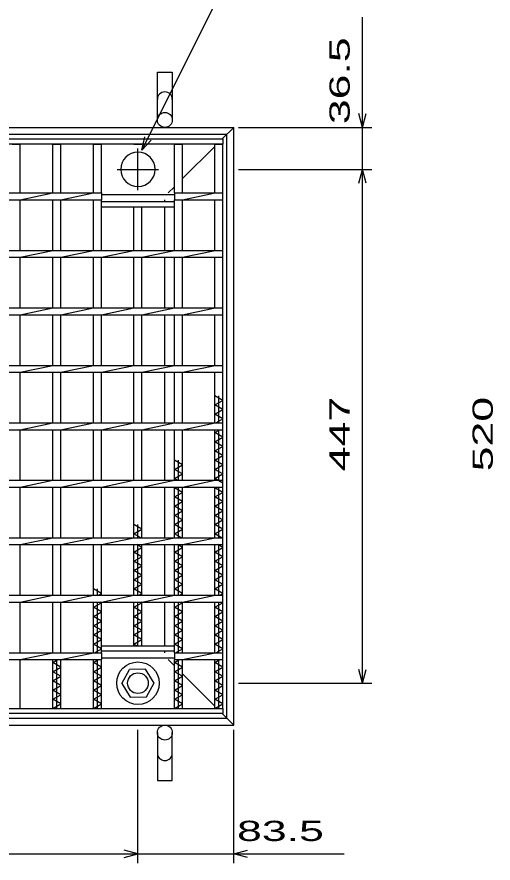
# Model space of a CAD drawing. Units: millimetres, scale not verified. Extents: x -1456 to 1385, y -1026 to 843.
# Drawn here: x -609 to -195, y -262 to 475 of the extents above; entities that cross this region are included whole.
import ezdxf
from ezdxf.enums import TextEntityAlignment as Align

# ---------------------------------------------------------------- set-up
doc = ezdxf.new("R2010")
doc.units = ezdxf.units.MM
doc.header["$LTSCALE"] = 8
doc.linetypes.add('CHAIN', pattern=[18.5, 12, -1.5, 3.5, -1.5])
doc.linetypes.add('DASHED', pattern=[7.5, 6, -1.5])
for name, color, linetype, lineweight in [('16', 3, 'Continuous', 25), ('19', 6, 'Continuous', 25), ('22', 4, 'Continuous', 25)]:
    doc.layers.add(name, color=color, linetype=linetype, lineweight=lineweight)
doc.styles.add('ベクトル', font='')
doc.styles.get('ベクトル').set_extended_font_data('ベクトル')

msp = doc.modelspace()

# ---------------------------------------------------------------- linework, layer by layer
at = {"layer": '16'}
for p, q in [((-931, 368.5), (-430, 368.5)), ((-430, 368.5), (-430, 364)), ((-430, 364), (-931, 364)), ((-613.3, 364), (-606.3, 364)), ((-606.3, 321.5), (-606.3, 364)), ((-578, 321.5), (-578, 364)), ((-578, 364), (-571, 364)), ((-571, 321.5), (-571, 364)), ((-542.7, 321.5), (-542.7, 364)), ((-542.7, 364), (-535.7, 364)), ((-535.7, 321.5), (-535.7, 364)), ((-507.4, 364), (-500.4, 364)), ((-472.1, 321.5), (-472.1, 364)), ((-472.1, 364), (-465.1, 364)), ((-465.1, 321.5), (-465.1, 364)), ((-437, 321.5), (-437, 364)), ((-437, 364), (-430, 364)), ((-430, -127), (-430, 364)), ((-825.1, 321.5), (-535.7, 321.5)), ((-606.3, 315.5), (-578, 321.5)), ((-571, 315.5), (-542.7, 321.5)), ((-535.7, 321.5), (-535.7, 315.5)), ((-535.7, 320), (-472.1, 320)), ((-472.1, 321.5), (-430, 321.5)), ((-472.1, 321.5), (-472.1, 315.5)), ((-465.1, 315.5), (-436.8, 321.5)), ((-430, 315.5), (-430, 321.5)), ((-825.1, 315.5), (-535.7, 315.5)), ((-606.3, 271.5), (-606.3, 315.5)), ((-578, 271.5), (-578, 315.5)), ((-571, 271.5), (-571, 315.5)), ((-542.7, 271.5), (-542.7, 315.5)), ((-535.7, 271.5), (-535.7, 315.5)), ((-535.7, 314), (-472.1, 314)), ((-535.7, 309.5), (-535.7, 314)), ((-535.7, 309.5), (-472.1, 309.5)), ((-507.4, 271.5), (-507.4, 309.5)), ((-500.4, 271.5), (-500.4, 309.5)), ((-472.1, 315.5), (-430, 315.5)), ((-472.1, 271.5), (-472.1, 315.5)), ((-472.1, 309.5), (-472.1, 314)), ((-465.1, 271.5), (-465.1, 315.5)), ((-437, 271.5), (-437, 315.5)), ((-931, 271.5), (-430, 271.5)), ((-931, 265.5), (-430, 265.5)), ((-606.3, 265.5), (-578, 271.5)), ((-606.3, 221.5), (-606.3, 265.5)), ((-578, 221.5), (-578, 265.5)), ((-571, 265.5), (-542.7, 271.5)), ((-571, 221.5), (-571, 265.5)), ((-542.7, 221.5), (-542.7, 265.5)), ((-535.7, 265.5), (-507.4, 271.5)), ((-535.7, 221.5), (-535.7, 265.5)), ((-507.4, 221.5), (-507.4, 265.5)), ((-500.4, 265.5), (-472.1, 271.5)), ((-500.4, 221.5), (-500.4, 265.5)), ((-472.1, 221.5), (-472.1, 265.5)), ((-465.1, 265.5), (-436.8, 271.5)), ((-465.1, 221.5), (-465.1, 265.5)), ((-437, 221.5), (-437, 265.5)), ((-430, 265.5), (-430, 271.5)), ((-931, 221.5), (-430, 221.5)), ((-606.3, 215.5), (-578, 221.5)), ((-571, 215.5), (-542.7, 221.5)), ((-535.7, 215.5), (-507.4, 221.5)), ((-500.4, 215.5), (-472.1, 221.5)), ((-465.1, 215.5), (-436.8, 221.5)), ((-430, 215.5), (-430, 221.5)), ((-931, 215.5), (-430, 215.5)), ((-606.3, 171.5), (-606.3, 215.5)), ((-578, 171.5), (-578, 215.5)), ((-571, 171.5), (-571, 215.5)), ((-542.7, 171.5), (-542.7, 215.5)), ((-535.7, 171.5), (-535.7, 215.5)), ((-507.4, 171.5), (-507.4, 215.5)), ((-500.4, 171.5), (-500.4, 215.5)), ((-472.1, 171.5), (-472.1, 215.5)), ((-465.1, 171.5), (-465.1, 215.5)), ((-437, 171.5), (-437, 215.5)), ((-931, 171.5), (-430, 171.5)), ((-606.3, 165.5), (-578, 171.5)), ((-571, 165.5), (-542.7, 171.5)), ((-535.7, 165.5), (-507.4, 171.5)), ((-500.4, 165.5), (-472.1, 171.5)), ((-465.1, 165.5), (-436.8, 171.5)), ((-430, 165.5), (-430, 171.5)), ((-931, 165.5), (-430, 165.5)), ((-606.3, 121.5), (-606.3, 165.5)), ((-578, 121.5), (-578, 165.5)), ((-571, 121.5), (-571, 165.5)), ((-542.7, 121.5), (-542.7, 165.5)), ((-535.7, 121.5), (-535.7, 165.5)), ((-507.4, 121.5), (-507.4, 165.5)), ((-500.4, 121.5), (-500.4, 165.5)), ((-472.1, 121.5), (-472.1, 165.5)), ((-465.1, 121.5), (-465.1, 165.5)), ((-437, 121.5), (-437, 165.5)), ((-430, 141), (-437, 145)), ((-437, 137), (-430, 141)), ((-433.5, 121.5), (-433.5, 145)), ((-430, 133), (-437, 137)), ((-437, 129), (-430, 133)), ((-430, 125), (-437, 129)), ((-931, 121.5), (-430, 121.5)), ((-606.3, 115.5), (-578, 121.5)), ((-571, 115.5), (-542.7, 121.5)), ((-535.7, 115.5), (-507.4, 121.5)), ((-500.4, 115.5), (-472.1, 121.5)), ((-465.1, 115.5), (-436.8, 121.5)), ((-436.125, 121.5), (-430, 125)), ((-430, 115.5), (-430, 121.5)), ((-931, 115.5), (-430, 115.5)), ((-606.3, 71.5), (-606.3, 115.5)), ((-578, 71.5), (-578, 115.5)), ((-571, 71.5), (-571, 115.5)), ((-542.7, 71.5), (-542.7, 115.5)), ((-535.7, 71.5), (-535.7, 115.5)), ((-507.4, 71.5), (-507.4, 115.5)), ((-500.4, 71.5), (-500.4, 115.5)), ((-472.1, 71.5), (-472.1, 115.5)), ((-465.1, 71.5), (-465.1, 115.5)), ((-437, 71.5), (-437, 115.5)), ((-437, 113), (-432.625, 115.5)), ((-430, 109), (-437, 113)), ((-433.5, 71.5), (-433.5, 115.5)), ((-437, 105), (-430, 109)), ((-430, 101), (-437, 105)), ((-437, 97), (-430, 101)), ((-430, 93), (-437, 97)), ((-465.1, 85), (-472.1, 89)), ((-468.6, 71.5), (-468.6, 89)), ((-437, 89), (-430, 93)), ((-430, 85), (-437, 89)), ((-472.1, 81), (-465.1, 85)), ((-465.1, 77), (-472.1, 81)), ((-437, 81), (-430, 85)), ((-430, 77), (-437, 81)), ((-472.1, 73), (-465.1, 77)), ((-437, 73), (-430, 77)), ((-931, 71.5), (-430, 71.5)), ((-606.3, 65.5), (-578, 71.5)), ((-571, 65.5), (-542.7, 71.5)), ((-535.7, 65.5), (-507.4, 71.5)), ((-500.4, 65.5), (-472.1, 71.5)), ((-469.475, 71.5), (-472.1, 73)), ((-465.1, 65.5), (-436.8, 71.5)), ((-430, 69), (-437, 73)), ((-430, 65.5), (-430, 71.5)), ((-931, 65.5), (-430, 65.5)), ((-606.3, 21.5), (-606.3, 65.5)), ((-578, 21.5), (-578, 65.5)), ((-571, 21.5), (-571, 65.5)), ((-542.7, 21.5), (-542.7, 65.5)), ((-535.7, 21.5), (-535.7, 65.5)), ((-507.4, 21.5), (-507.4, 65.5)), ((-500.4, 21.5), (-500.4, 65.5)), ((-472.1, 21.5), (-472.1, 65.5)), ((-472.1, 65), (-471.225, 65.5)), ((-465.1, 61), (-472.1, 65)), ((-472.1, 57), (-465.1, 61)), ((-468.6, 21.5), (-468.6, 65.5)), ((-465.1, 21.5), (-465.1, 65.5)), ((-437, 21.5), (-437, 65.5)), ((-437, 65), (-436.125, 65.5)), ((-430, 61), (-437, 65)), ((-437, 57), (-430, 61)), ((-433.5, 21.5), (-433.5, 65.5)), ((-465.1, 53), (-472.1, 57)), ((-472.1, 49), (-465.1, 53)), ((-430, 53), (-437, 57)), ((-437, 49), (-430, 53)), ((-465.1, 45), (-472.1, 49)), ((-472.1, 41), (-465.1, 45)), ((-430, 45), (-437, 49)), ((-437, 41), (-430, 45)), ((-465.1, 37), (-472.1, 41)), ((-472.1, 33), (-465.1, 37)), ((-430, 37), (-437, 41)), ((-437, 33), (-430, 37)), ((-500.4, 29), (-507.4, 33)), ((-503.9, 21.5), (-503.9, 33)), ((-465.1, 29), (-472.1, 33)), ((-430, 29), (-437, 33)), ((-507.4, 25), (-500.4, 29)), ((-501.275, 21.5), (-507.4, 25)), ((-472.1, 25), (-465.1, 29)), ((-465.975, 21.5), (-472.1, 25)), ((-437, 25), (-430, 29)), ((-430, 21), (-437, 25)), ((-931, 21.5), (-430, 21.5)), ((-931, 15.5), (-430, 15.5)), ((-606.3, 15.5), (-578, 21.5)), ((-606.3, -28.5), (-606.3, 15.5)), ((-578, -28.5), (-578, 15.5)), ((-571, 15.5), (-542.7, 21.5)), ((-571, -28.5), (-571, 15.5)), ((-542.7, -28.5), (-542.7, 15.5)), ((-535.7, 15.5), (-507.4, 21.5)), ((-535.7, -28.5), (-535.7, 15.5)), ((-507.4, -28.5), (-507.4, 15.5)), ((-500.4, 13), (-504.775, 15.5)), ((-503.9, -28.5), (-503.9, 15.5)), ((-500.4, 15.5), (-472.1, 21.5)), ((-500.4, -28.5), (-500.4, 15.5)), ((-472.1, -28.5), (-472.1, 15.5)), ((-465.1, 13), (-469.475, 15.5)), ((-468.6, -28.5), (-468.6, 15.5)), ((-465.1, 15.5), (-436.8, 21.5)), ((-465.1, -28.5), (-465.1, 15.5)), ((-437, -28.5), (-437, 15.5)), ((-430, 13), (-434.375, 15.5)), ((-433.5, -28.5), (-433.5, 15.5)), ((-430, 15.5), (-430, 21.5)), ((-507.4, 9), (-500.4, 13)), ((-500.4, 5), (-507.4, 9)), ((-472.1, 9), (-465.1, 13)), ((-465.1, 5), (-472.1, 9)), ((-437, 9), (-430, 13)), ((-430, 5), (-437, 9)), ((-507.4, 1), (-500.4, 5)), ((-500.4, -3), (-507.4, 1)), ((-472.1, 1), (-465.1, 5)), ((-465.1, -3), (-472.1, 1)), ((-437, 1), (-430, 5)), ((-430, -3), (-437, 1)), ((-507.4, -7), (-500.4, -3)), ((-500.4, -11), (-507.4, -7)), ((-472.1, -7), (-465.1, -3)), ((-465.1, -11), (-472.1, -7)), ((-437, -7), (-430, -3)), ((-430, -11), (-437, -7)), ((-507.4, -15), (-500.4, -11)), ((-472.1, -15), (-465.1, -11)), ((-437, -15), (-430, -11)), ((-500.4, -19), (-507.4, -15)), ((-507.4, -23), (-500.4, -19)), ((-465.1, -19), (-472.1, -15)), ((-472.1, -23), (-465.1, -19)), ((-430, -19), (-437, -15)), ((-437, -23), (-430, -19)), ((-931, -28.5), (-430, -28.5)), ((-606.3, -34.5), (-578, -28.5)), ((-571, -34.5), (-542.7, -28.5)), ((-535.7, -27), (-542.7, -23)), ((-539.2, -28.5), (-539.2, -23)), ((-538.325, -28.5), (-535.7, -27)), ((-535.7, -34.5), (-507.4, -28.5)), ((-500.4, -27), (-507.4, -23)), ((-503.025, -28.5), (-500.4, -27)), ((-500.4, -34.5), (-472.1, -28.5)), ((-465.1, -27), (-472.1, -23)), ((-467.725, -28.5), (-465.1, -27)), ((-465.1, -34.5), (-436.8, -28.5)), ((-430, -27), (-437, -23)), ((-432.625, -28.5), (-430, -27)), ((-430, -34.5), (-430, -28.5)), ((-931, -34.5), (-430, -34.5)), ((-606.3, -78.5), (-606.3, -34.5)), ((-578, -78.5), (-578, -34.5)), ((-571, -78.5), (-571, -34.5)), ((-542.7, -78.5), (-542.7, -34.5)), ((-542.7, -39), (-535.7, -35)), ((-539.2, -78.5), (-539.2, -34.5)), ((-535.7, -35), (-536.575, -34.5)), ((-535.7, -78.5), (-535.7, -34.5)), ((-507.4, -72.5), (-507.4, -34.5)), ((-507.4, -39), (-500.4, -35)), ((-503.9, -72.5), (-503.9, -34.5)), ((-500.4, -35), (-501.275, -34.5)), ((-500.4, -72.5), (-500.4, -34.5)), ((-472.1, -78.5), (-472.1, -34.5)), ((-472.1, -39), (-465.1, -35)), ((-468.6, -78.5), (-468.6, -34.5)), ((-465.1, -35), (-465.975, -34.5)), ((-465.1, -78.5), (-465.1, -34.5)), ((-437, -78.5), (-437, -34.5)), ((-437, -39), (-430, -35)), ((-433.5, -78.5), (-433.5, -34.5)), ((-430, -35), (-430.875, -34.5)), ((-535.7, -43), (-542.7, -39)), ((-542.7, -47), (-535.7, -43)), ((-500.4, -43), (-507.4, -39)), ((-507.4, -47), (-500.4, -43)), ((-465.1, -43), (-472.1, -39)), ((-472.1, -47), (-465.1, -43)), ((-430, -43), (-437, -39)), ((-437, -47), (-430, -43)), ((-535.7, -51), (-542.7, -47)), ((-542.7, -55), (-535.7, -51)), ((-500.4, -51), (-507.4, -47)), ((-507.4, -55), (-500.4, -51)), ((-465.1, -51), (-472.1, -47)), ((-472.1, -55), (-465.1, -51)), ((-430, -51), (-437, -47)), ((-437, -55), (-430, -51)), ((-535.7, -59), (-542.7, -55)), ((-500.4, -59), (-507.4, -55)), ((-465.1, -59), (-472.1, -55)), ((-430, -59), (-437, -55)), ((-542.7, -63), (-535.7, -59)), ((-535.7, -67), (-542.7, -63)), ((-507.4, -63), (-500.4, -59)), ((-500.4, -67), (-507.4, -63)), ((-472.1, -63), (-465.1, -59)), ((-465.1, -67), (-472.1, -63)), ((-437, -63), (-430, -59)), ((-430, -67), (-437, -63)), ((-542.7, -71), (-535.7, -67)), ((-535.7, -75), (-542.7, -71)), ((-535.7, -72.5), (-472.1, -72.5)), ((-535.7, -77), (-535.7, -72.5)), ((-507.4, -71), (-500.4, -67)), ((-504.775, -72.5), (-507.4, -71)), ((-472.1, -71), (-465.1, -67)), ((-465.1, -75), (-472.1, -71)), ((-472.1, -77), (-472.1, -72.5)), ((-437, -71), (-430, -67)), ((-430, -75), (-437, -71)), ((-825.1, -78.5), (-535.7, -78.5)), ((-606.3, -84.5), (-578, -78.5)), ((-571, -84.5), (-542.7, -78.5)), ((-541.825, -78.5), (-535.7, -75)), ((-535.7, -77), (-472.1, -77)), ((-535.7, -78.5), (-535.7, -84.5)), ((-472.1, -78.5), (-430, -78.5)), ((-472.1, -78.5), (-472.1, -84.5)), ((-471.225, -78.5), (-465.1, -75)), ((-465.1, -84.5), (-436.8, -78.5)), ((-436.125, -78.5), (-430, -75)), ((-430, -84.5), (-430, -78.5)), ((-825.1, -84.5), (-535.7, -84.5)), ((-606.3, -127), (-606.3, -84.5)), ((-578, -127), (-578, -84.5)), ((-578, -87), (-573.625, -84.5)), ((-571, -91), (-578, -87)), ((-574.5, -127), (-574.5, -84.5)), ((-571, -127), (-571, -84.5)), ((-542.7, -127), (-542.7, -84.5)), ((-542.7, -87), (-538.325, -84.5)), ((-535.7, -91), (-542.7, -87)), ((-539.2, -127), (-539.2, -84.5)), ((-535.7, -83), (-472.1, -83)), ((-535.7, -127), (-535.7, -84.5)), ((-472.1, -84.5), (-430, -84.5)), ((-472.1, -127), (-472.1, -84.5)), ((-472.1, -87), (-467.725, -84.5)), ((-465.1, -91), (-472.1, -87)), ((-468.6, -127), (-468.6, -84.5)), ((-465.1, -127), (-465.1, -84.5)), ((-437, -127), (-437, -84.5)), ((-437, -87), (-432.625, -84.5)), ((-430, -91), (-437, -87)), ((-433.5, -127), (-433.5, -84.5)), ((-578, -95), (-571, -91)), ((-571, -99), (-578, -95)), ((-542.7, -95), (-535.7, -91)), ((-535.7, -99), (-542.7, -95)), ((-517.896, -105.342), (-511.194, -93.05)), ((-497.198, -92.708), (-511.194, -93.05)), ((-489.9, -105), (-497.198, -92.708)), ((-472.1, -95), (-465.1, -91)), ((-465.1, -99), (-472.1, -95)), ((-437, -95), (-430, -91)), ((-430, -99), (-437, -95)), ((-578, -103), (-571, -99)), ((-571, -107), (-578, -103)), ((-542.7, -103), (-535.7, -99)), ((-535.7, -107), (-542.7, -103)), ((-472.1, -103), (-465.1, -99)), ((-465.1, -107), (-472.1, -103)), ((-437, -103), (-430, -99)), ((-430, -107), (-437, -103)), ((-578, -111), (-571, -107)), ((-542.7, -111), (-535.7, -107)), ((-517.896, -105.342), (-510.602, -117.292)), ((-496.606, -116.95), (-489.904, -104.658)), ((-472.1, -111), (-465.1, -107)), ((-437, -111), (-430, -107)), ((-571, -115), (-578, -111)), ((-578, -119), (-571, -115)), ((-535.7, -115), (-542.7, -111)), ((-542.7, -119), (-535.7, -115)), ((-510.602, -117.292), (-496.606, -116.95)), ((-465.1, -115), (-472.1, -111)), ((-472.1, -119), (-465.1, -115)), ((-430, -115), (-437, -111)), ((-437, -119), (-430, -115)), ((-571, -123), (-578, -119)), ((-578, -127), (-571, -123)), ((-535.7, -123), (-542.7, -119)), ((-542.7, -127), (-535.7, -123)), ((-465.1, -123), (-472.1, -119)), ((-472.1, -127), (-465.1, -123)), ((-430, -123), (-437, -119)), ((-437, -127), (-430, -123)), ((-931, -127), (-430, -127)), ((-430, -131.5), (-931, -131.5)), ((-613.3, -127), (-606.3, -127)), ((-578, -127), (-571, -127)), ((-542.7, -127), (-535.7, -127)), ((-507.4, -127), (-500.4, -127)), ((-472.1, -127), (-465.1, -127)), ((-437, -127), (-430, -127)), ((-430, -127), (-430, -131.5))]:
    msp.add_line(p, q, dxfattribs=at)
at = {"layer": '16', "linetype": 'CHAIN'}
for p, q in [((-503.9, 324), (-503.9, 360)), ((-521.9, 342), (-485.9, 342))]:
    msp.add_line(p, q, dxfattribs=at)
at = {"layer": '16'}
for radius in [18.5, 9]:
    msp.add_circle((-503.9, -105), radius, dxfattribs=at)
for start, end in [(90, 270), (270, 90)]:
    msp.add_arc((-503.9, 342), 15, start, end, dxfattribs=at)
at = {"layer": '19'}
for p, q in [((-487, 385), (-487, 426.62)), ((-487, 426.62), (-474, 426.62)), ((-474, 426.62), (-474, 385)), ((-940.5, 378.5), (-420.5, 378.5)), ((-420.5, -141.5), (-420.5, 378.5)), ((-934.5, 372.5), (-426.5, 372.5)), ((-426.5, -135.5), (-426.5, 372.5)), ((-480.5, 271.5), (-480.5, 309.5)), ((-480.5, 221.5), (-480.5, 265.5)), ((-480.5, 171.5), (-480.5, 215.5)), ((-480.5, 121.5), (-480.5, 165.5)), ((-480.5, 71.5), (-480.5, 115.5)), ((-480.5, 21.5), (-480.5, 65.5)), ((-480.5, -28.5), (-480.5, 15.5)), ((-480.5, -72.5), (-480.5, -34.5)), ((-934.5, -135.5), (-426.5, -135.5)), ((-940.5, -141.5), (-420.5, -141.5)), ((-487, -148), (-487, -189.62)), ((-474, -189.62), (-474, -148)), ((-487, -189.62), (-474, -189.62))]:
    msp.add_line(p, q, dxfattribs=at)
at = {"layer": '19', "linetype": 'DASHED'}
for p, q in [((-430.5, 368.5), (-420.5, 378.5)), ((-465.1, 333.9), (-437, 362)), ((-477.5, 321.5), (-472.1, 326.9)), ((-480.5, 314), (-480.5, 315.5)), ((-480.5, -78.5), (-480.5, -77)), ((-472.1, -89.9), (-477.5, -84.5)), ((-437, -125), (-465.1, -96.9)), ((-420.5, -141.5), (-430.5, -131.5))]:
    msp.add_line(p, q, dxfattribs=at)
at = {"layer": '19'}
for centre in [(-480.5, 385), (-480.5, -148)]:
    msp.add_circle(centre, 6.5, dxfattribs=at)
for centre, start, end in [((-480.5, 402.84), 0, 180), ((-480.5, -165.84), 180, 0)]:
    msp.add_arc(centre, 6.5, start, end, dxfattribs=at)
at = {"layer": '22'}
for p, q in [((-500.4, 358.6), (-436.4, 486.6)), ((-308.5, 378.5), (-308.5, 474.5)), ((-308.5, 378.5), (-311.7, 390.5)), ((-308.5, 378.5), (-305.3, 390.5)), ((-416.5, 378.5), (-300.5, 378.5)), ((-308.5, 342), (-308.5, 378.5)), ((-500.4, 358.6), (-498, 370.28)), ((-500.4, 358.6), (-492.4, 367.4)), ((-416.5, 342), (-300.5, 342)), ((-311.7, 330), (-308.5, 342)), ((-305.3, 330), (-308.5, 342)), ((-308.5, -105), (-308.5, 342)), ((-308.5, -105), (-311.7, -93)), ((-308.5, -105), (-305.3, -93)), ((-416.5, -105), (-300.5, -105)), ((-503.9, -261.5), (-503.9, -145.5)), ((-420.5, -261.5), (-420.5, -145.5)), ((-856.9, -253.5), (-503.9, -253.5)), ((-503.9, -253.5), (-515.9, -250.3)), ((-515.9, -256.7), (-503.9, -253.5)), ((-503.9, -253.5), (-420.5, -253.5)), ((-420.5, -253.5), (-408.5, -250.3)), ((-408.5, -256.7), (-420.5, -253.5)), ((-420.5, -253.5), (-324.5, -253.5))]:
    msp.add_line(p, q, dxfattribs=at)

# ---------------------------------------------------------------- texts
at = {"layer": '22', "color": 2, "style": 'ベクトル', "width": 1.65}
for s, p in [(' 36.5 ', (-328.5, 370.5)), (' 447 ', (-328.5, 68.5)), (' 520 ', (-204, 68.5))]:
    msp.add_text(s, height=17.6, rotation=90, dxfattribs=at).set_placement(p, align=Align.MIDDLE_LEFT)
msp.add_text(' 83.5 ', height=17.6, dxfattribs=at).set_placement((-428.5, -233.5), align=Align.MIDDLE_LEFT)

doc.saveas('drawing.dxf')
